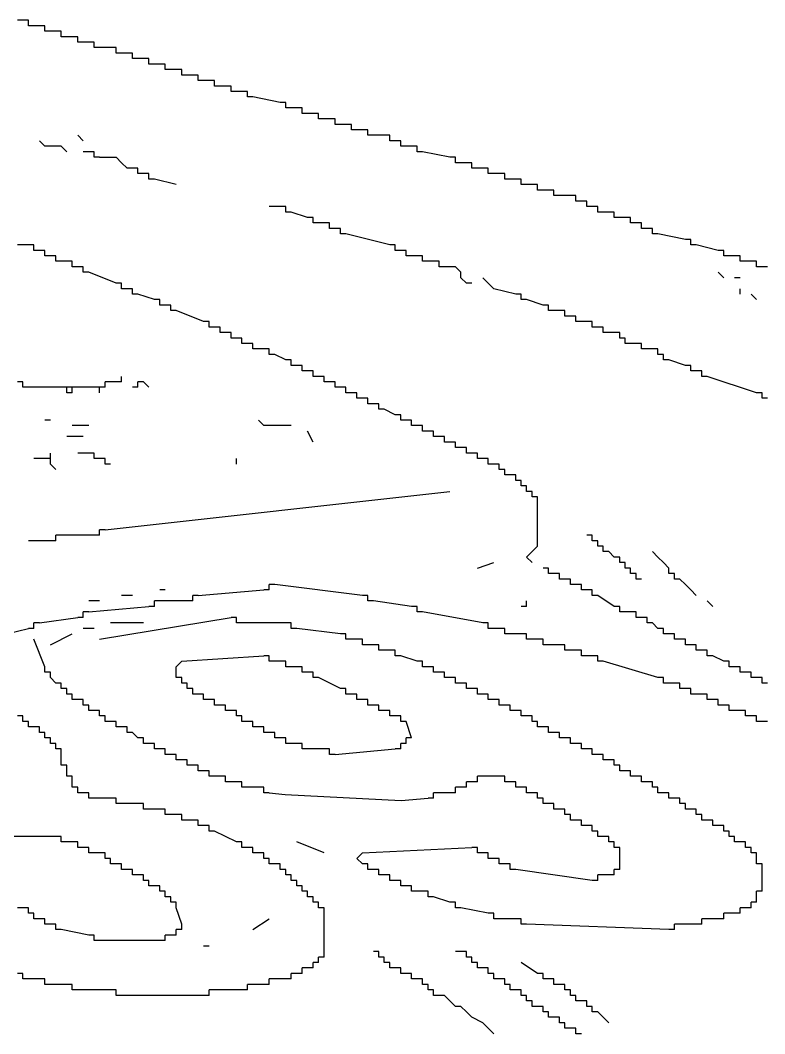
# Model space of a CAD drawing. Extents: x 0.03 to 8.61, y 0.04 to 5.34.
# Drawn here: x 5.547 to 6.5, y 2.653 to 3.948 of the extents above; entities that cross this region are included whole.
import ezdxf

# ---------------------------------------------------------------- set-up
doc = ezdxf.new("R2010")
doc.units = 0

msp = doc.modelspace()

# ---------------------------------------------------------------- linework, layer by layer
at = {"color": 7, "linetype": 'CONTINUOUS'}
for p, q in [((5.551, 3.948), (5.544, 3.948)), ((5.558, 3.948), (5.551, 3.948)), ((5.558, 3.941), (5.558, 3.948)), ((5.565, 3.941), (5.558, 3.941)), ((5.572, 3.941), (5.565, 3.941)), ((5.579, 3.941), (5.572, 3.941)), ((5.579, 3.934), (5.579, 3.941)), ((5.586, 3.934), (5.579, 3.934)), ((5.593, 3.934), (5.586, 3.934)), ((5.6, 3.934), (5.593, 3.934)), ((5.6, 3.927), (5.6, 3.934)), ((5.607, 3.927), (5.6, 3.927)), ((5.614, 3.927), (5.607, 3.927)), ((5.621, 3.927), (5.614, 3.927)), ((5.621, 3.92), (5.621, 3.927)), ((5.628, 3.92), (5.621, 3.92)), ((5.635, 3.92), (5.628, 3.92)), ((5.642, 3.92), (5.635, 3.92)), ((5.642, 3.913), (5.642, 3.92)), ((5.649, 3.913), (5.642, 3.913)), ((5.663, 3.913), (5.649, 3.913)), ((5.67, 3.913), (5.663, 3.913)), ((5.67, 3.906), (5.67, 3.913)), ((5.677, 3.906), (5.67, 3.906)), ((5.684, 3.906), (5.677, 3.906)), ((5.691, 3.906), (5.684, 3.906)), ((5.691, 3.899), (5.691, 3.906)), ((5.698, 3.899), (5.691, 3.899)), ((5.705, 3.899), (5.698, 3.899)), ((5.712, 3.899), (5.705, 3.899)), ((5.712, 3.892), (5.712, 3.899)), ((5.719, 3.892), (5.712, 3.892)), ((5.726, 3.892), (5.719, 3.892)), ((5.733, 3.892), (5.726, 3.892)), ((5.733, 3.885), (5.733, 3.892)), ((5.74, 3.885), (5.733, 3.885)), ((5.747, 3.885), (5.74, 3.885)), ((5.754, 3.885), (5.747, 3.885)), ((5.754, 3.878), (5.754, 3.885)), ((5.761, 3.878), (5.754, 3.878)), ((5.768, 3.878), (5.761, 3.878)), ((5.775, 3.878), (5.768, 3.878)), ((5.782, 3.871), (5.775, 3.871)), ((5.789, 3.871), (5.782, 3.871)), ((5.796, 3.871), (5.789, 3.871)), ((5.796, 3.864), (5.796, 3.871)), ((5.803, 3.864), (5.796, 3.864)), ((5.81, 3.864), (5.803, 3.864)), ((5.817, 3.864), (5.81, 3.864)), ((5.824, 3.857), (5.817, 3.857)), ((5.831, 3.857), (5.824, 3.857)), ((5.838, 3.857), (5.831, 3.857)), ((5.845, 3.85), (5.838, 3.85)), ((5.88, 3.843), (5.845, 3.85)), ((5.887, 3.843), (5.88, 3.843)), ((5.887, 3.836), (5.887, 3.843)), ((5.894, 3.836), (5.887, 3.836)), ((5.901, 3.836), (5.894, 3.836)), ((5.908, 3.836), (5.901, 3.836)), ((5.915, 3.829), (5.908, 3.829)), ((5.922, 3.829), (5.915, 3.829)), ((5.929, 3.829), (5.922, 3.829)), ((5.929, 3.822), (5.929, 3.829)), ((5.936, 3.822), (5.929, 3.822)), ((5.943, 3.822), (5.936, 3.822)), ((5.95, 3.822), (5.943, 3.822)), ((5.957, 3.815), (5.95, 3.815)), ((5.964, 3.815), (5.957, 3.815)), ((5.971, 3.815), (5.964, 3.815)), ((5.971, 3.808), (5.971, 3.815)), ((5.978, 3.808), (5.971, 3.808)), ((5.985, 3.808), (5.978, 3.808)), ((5.992, 3.808), (5.985, 3.808)), ((5.992, 3.801), (5.992, 3.808)), ((5.628, 3.794), (5.621, 3.801)), ((5.999, 3.801), (5.992, 3.801)), ((6.013, 3.801), (5.999, 3.801)), ((6.02, 3.801), (6.013, 3.801)), ((6.02, 3.794), (6.02, 3.801)), ((5.579, 3.787), (5.572, 3.794)), ((5.6, 3.787), (5.579, 3.787)), ((5.607, 3.78), (5.6, 3.787)), ((6.027, 3.794), (6.02, 3.794)), ((6.034, 3.794), (6.027, 3.794)), ((6.034, 3.787), (6.034, 3.794)), ((6.041, 3.787), (6.034, 3.787)), ((6.048, 3.787), (6.041, 3.787)), ((6.055, 3.787), (6.048, 3.787)), ((6.055, 3.78), (6.055, 3.787)), ((5.635, 3.78), (5.628, 3.78)), ((5.642, 3.78), (5.635, 3.78)), ((5.642, 3.773), (5.642, 3.78)), ((5.649, 3.773), (5.642, 3.773)), ((5.649, 3.773), (5.67, 3.773)), ((5.677, 3.766), (5.67, 3.773)), ((6.062, 3.78), (6.055, 3.78)), ((6.097, 3.773), (6.062, 3.78)), ((6.104, 3.773), (6.097, 3.773)), ((6.104, 3.766), (6.104, 3.773)), ((5.684, 3.759), (5.677, 3.766)), ((5.691, 3.759), (5.684, 3.759)), ((5.698, 3.759), (5.691, 3.759)), ((5.698, 3.752), (5.698, 3.759)), ((6.111, 3.766), (6.104, 3.766)), ((6.118, 3.766), (6.111, 3.766)), ((6.125, 3.766), (6.118, 3.766)), ((6.125, 3.759), (6.125, 3.766)), ((6.132, 3.759), (6.125, 3.759)), ((6.139, 3.759), (6.132, 3.759)), ((6.146, 3.759), (6.139, 3.759)), ((6.146, 3.752), (6.146, 3.759)), ((5.705, 3.752), (5.698, 3.752)), ((5.712, 3.752), (5.705, 3.752)), ((5.712, 3.745), (5.712, 3.752)), ((5.719, 3.745), (5.712, 3.745)), ((5.747, 3.738), (5.719, 3.745)), ((6.153, 3.752), (6.146, 3.752)), ((6.16, 3.752), (6.153, 3.752)), ((6.167, 3.752), (6.16, 3.752)), ((6.167, 3.745), (6.167, 3.752)), ((6.174, 3.745), (6.167, 3.745)), ((6.181, 3.745), (6.174, 3.745)), ((6.188, 3.745), (6.181, 3.745)), ((6.188, 3.738), (6.188, 3.745)), ((6.195, 3.738), (6.188, 3.738)), ((6.202, 3.738), (6.195, 3.738)), ((6.209, 3.738), (6.202, 3.738)), ((6.209, 3.731), (6.209, 3.738)), ((6.216, 3.731), (6.209, 3.731)), ((6.223, 3.731), (6.216, 3.731)), ((6.23, 3.731), (6.223, 3.731)), ((6.23, 3.724), (6.23, 3.731)), ((6.237, 3.724), (6.23, 3.724)), ((6.251, 3.724), (6.237, 3.724)), ((6.258, 3.724), (6.251, 3.724)), ((6.258, 3.717), (6.258, 3.724)), ((6.265, 3.717), (6.258, 3.717)), ((6.272, 3.717), (6.265, 3.717)), ((6.272, 3.71), (6.272, 3.717)), ((5.88, 3.71), (5.866, 3.71)), ((5.887, 3.71), (5.88, 3.71)), ((5.887, 3.703), (5.887, 3.71)), ((6.279, 3.71), (6.272, 3.71)), ((6.286, 3.71), (6.279, 3.71)), ((6.286, 3.703), (6.286, 3.71)), ((5.894, 3.703), (5.887, 3.703)), ((5.915, 3.696), (5.894, 3.703)), ((5.922, 3.696), (5.915, 3.696)), ((5.922, 3.689), (5.922, 3.696)), ((6.293, 3.703), (6.286, 3.703)), ((6.3, 3.703), (6.293, 3.703)), ((6.307, 3.703), (6.3, 3.703)), ((6.307, 3.696), (6.307, 3.703)), ((6.314, 3.696), (6.307, 3.696)), ((6.321, 3.696), (6.314, 3.696)), ((6.328, 3.696), (6.321, 3.696)), ((6.328, 3.689), (6.328, 3.696)), ((5.929, 3.689), (5.922, 3.689)), ((5.936, 3.689), (5.929, 3.689)), ((5.943, 3.689), (5.936, 3.689)), ((5.943, 3.682), (5.943, 3.689)), ((5.95, 3.682), (5.943, 3.682)), ((5.957, 3.682), (5.95, 3.682)), ((5.957, 3.675), (5.957, 3.682)), ((6.335, 3.689), (6.328, 3.689)), ((6.342, 3.689), (6.335, 3.689)), ((6.349, 3.682), (6.342, 3.682)), ((6.356, 3.682), (6.349, 3.682)), ((5.964, 3.675), (5.957, 3.675)), ((6.02, 3.661), (5.964, 3.675)), ((6.363, 3.675), (6.356, 3.675)), ((6.398, 3.668), (6.363, 3.675)), ((6.405, 3.668), (6.398, 3.668)), ((6.405, 3.661), (6.405, 3.668)), ((5.551, 3.661), (5.544, 3.661)), ((5.558, 3.661), (5.551, 3.661)), ((5.565, 3.661), (5.558, 3.661)), ((5.565, 3.654), (5.565, 3.661)), ((5.572, 3.654), (5.565, 3.654)), ((5.579, 3.654), (5.572, 3.654)), ((5.579, 3.647), (5.579, 3.654)), ((6.027, 3.661), (6.02, 3.661)), ((6.027, 3.654), (6.027, 3.661)), ((6.034, 3.654), (6.027, 3.654)), ((6.041, 3.654), (6.034, 3.654)), ((6.041, 3.647), (6.041, 3.654)), ((6.412, 3.661), (6.405, 3.661)), ((6.44, 3.654), (6.412, 3.661)), ((6.447, 3.654), (6.44, 3.654)), ((6.447, 3.647), (6.447, 3.654)), ((5.586, 3.647), (5.579, 3.647)), ((5.593, 3.647), (5.586, 3.647)), ((5.593, 3.64), (5.593, 3.647)), ((5.6, 3.64), (5.593, 3.64)), ((5.607, 3.64), (5.6, 3.64)), ((5.614, 3.64), (5.607, 3.64)), ((5.614, 3.633), (5.614, 3.64)), ((6.048, 3.647), (6.041, 3.647)), ((6.055, 3.647), (6.048, 3.647)), ((6.062, 3.647), (6.055, 3.647)), ((6.062, 3.64), (6.062, 3.647)), ((6.069, 3.64), (6.062, 3.64)), ((6.076, 3.64), (6.069, 3.64)), ((6.083, 3.64), (6.076, 3.64)), ((6.083, 3.633), (6.083, 3.64)), ((6.454, 3.647), (6.447, 3.647)), ((6.461, 3.647), (6.454, 3.647)), ((6.468, 3.647), (6.461, 3.647)), ((6.468, 3.64), (6.468, 3.647)), ((6.475, 3.64), (6.468, 3.64)), ((6.482, 3.64), (6.475, 3.64)), ((6.489, 3.64), (6.482, 3.64)), ((6.489, 3.633), (6.489, 3.64)), ((5.621, 3.633), (5.614, 3.633)), ((5.628, 3.633), (5.621, 3.633)), ((5.628, 3.626), (5.628, 3.633)), ((5.635, 3.626), (5.628, 3.626)), ((5.67, 3.612), (5.635, 3.626)), ((6.09, 3.633), (6.083, 3.633)), ((6.104, 3.633), (6.09, 3.633)), ((6.111, 3.626), (6.104, 3.633)), ((6.111, 3.619), (6.111, 3.626)), ((6.447, 3.619), (6.44, 3.626)), ((6.496, 3.633), (6.489, 3.633)), ((6.503, 3.633), (6.496, 3.633)), ((6.118, 3.612), (6.111, 3.619)), ((6.146, 3.612), (6.139, 3.619)), ((6.468, 3.619), (6.461, 3.619)), ((5.677, 3.612), (5.67, 3.612)), ((5.677, 3.605), (5.677, 3.612)), ((5.684, 3.605), (5.677, 3.605)), ((5.691, 3.605), (5.684, 3.605)), ((5.691, 3.598), (5.691, 3.605)), ((6.125, 3.612), (6.118, 3.612)), ((6.153, 3.605), (6.146, 3.612)), ((6.181, 3.598), (6.153, 3.605)), ((6.468, 3.598), (6.468, 3.605)), ((5.698, 3.598), (5.691, 3.598)), ((5.719, 3.591), (5.698, 3.598)), ((5.726, 3.591), (5.719, 3.591)), ((5.726, 3.584), (5.726, 3.591)), ((6.188, 3.598), (6.181, 3.598)), ((6.188, 3.591), (6.188, 3.598)), ((6.195, 3.591), (6.188, 3.591)), ((6.216, 3.584), (6.195, 3.591)), ((6.489, 3.591), (6.482, 3.598)), ((5.733, 3.584), (5.726, 3.584)), ((5.74, 3.584), (5.733, 3.584)), ((5.74, 3.577), (5.74, 3.584)), ((5.747, 3.577), (5.74, 3.577)), ((5.782, 3.563), (5.747, 3.577)), ((6.223, 3.584), (6.216, 3.584)), ((6.223, 3.577), (6.223, 3.584)), ((6.23, 3.577), (6.223, 3.577)), ((6.237, 3.577), (6.23, 3.577)), ((6.244, 3.577), (6.237, 3.577)), ((6.244, 3.57), (6.244, 3.577)), ((5.789, 3.563), (5.782, 3.563)), ((5.789, 3.556), (5.789, 3.563)), ((6.251, 3.57), (6.244, 3.57)), ((6.258, 3.57), (6.251, 3.57)), ((6.258, 3.563), (6.258, 3.57)), ((6.265, 3.563), (6.258, 3.563)), ((6.272, 3.563), (6.265, 3.563)), ((6.279, 3.563), (6.272, 3.563)), ((6.279, 3.556), (6.279, 3.563)), ((5.796, 3.556), (5.789, 3.556)), ((5.803, 3.556), (5.796, 3.556)), ((5.803, 3.549), (5.803, 3.556)), ((5.81, 3.549), (5.803, 3.549)), ((5.817, 3.549), (5.81, 3.549)), ((5.817, 3.542), (5.817, 3.549)), ((6.286, 3.556), (6.279, 3.556)), ((6.293, 3.556), (6.286, 3.556)), ((6.293, 3.549), (6.293, 3.556)), ((6.3, 3.549), (6.293, 3.549)), ((6.307, 3.549), (6.3, 3.549)), ((6.314, 3.549), (6.307, 3.549)), ((6.314, 3.542), (6.314, 3.549)), ((5.824, 3.542), (5.817, 3.542)), ((5.831, 3.542), (5.824, 3.542)), ((5.831, 3.535), (5.831, 3.542)), ((6.321, 3.542), (6.314, 3.542)), ((6.321, 3.535), (6.321, 3.542)), ((5.838, 3.535), (5.831, 3.535)), ((5.845, 3.535), (5.838, 3.535)), ((5.845, 3.528), (5.845, 3.535)), ((5.852, 3.528), (5.845, 3.528)), ((5.859, 3.528), (5.852, 3.528)), ((5.866, 3.528), (5.859, 3.528)), ((5.866, 3.521), (5.866, 3.528)), ((6.328, 3.535), (6.321, 3.535)), ((6.335, 3.535), (6.328, 3.535)), ((6.342, 3.535), (6.335, 3.535)), ((6.342, 3.528), (6.342, 3.535)), ((6.349, 3.528), (6.342, 3.528)), ((6.356, 3.528), (6.349, 3.528)), ((6.363, 3.528), (6.356, 3.528)), ((6.363, 3.521), (6.363, 3.528)), ((5.873, 3.521), (5.866, 3.521)), ((5.887, 3.514), (5.873, 3.521)), ((5.894, 3.514), (5.887, 3.514)), ((5.894, 3.507), (5.894, 3.514)), ((6.37, 3.521), (6.363, 3.521)), ((6.37, 3.514), (6.37, 3.521)), ((6.377, 3.514), (6.37, 3.514)), ((6.398, 3.507), (6.377, 3.514)), ((5.901, 3.507), (5.894, 3.507)), ((5.908, 3.507), (5.901, 3.507)), ((5.908, 3.5), (5.908, 3.507)), ((5.915, 3.5), (5.908, 3.5)), ((5.922, 3.5), (5.915, 3.5)), ((5.922, 3.493), (5.922, 3.5)), ((6.405, 3.507), (6.398, 3.507)), ((6.405, 3.5), (6.405, 3.507)), ((6.412, 3.5), (6.405, 3.5)), ((6.419, 3.5), (6.412, 3.5)), ((6.419, 3.493), (6.419, 3.5)), ((5.551, 3.486), (5.544, 3.486)), ((5.551, 3.479), (5.551, 3.486)), ((5.663, 3.486), (5.656, 3.486)), ((5.656, 3.479), (5.656, 3.486)), ((5.67, 3.486), (5.663, 3.486)), ((5.677, 3.486), (5.67, 3.486)), ((5.677, 3.486), (5.677, 3.493)), ((5.705, 3.486), (5.698, 3.486)), ((5.698, 3.479), (5.698, 3.486)), ((5.712, 3.479), (5.705, 3.486)), ((5.929, 3.493), (5.922, 3.493)), ((5.936, 3.493), (5.929, 3.493)), ((5.936, 3.486), (5.936, 3.493)), ((5.943, 3.486), (5.936, 3.486)), ((5.95, 3.486), (5.943, 3.486)), ((5.95, 3.479), (5.95, 3.486)), ((6.426, 3.493), (6.419, 3.493)), ((6.489, 3.472), (6.426, 3.493)), ((5.558, 3.479), (5.551, 3.479)), ((5.6, 3.479), (5.558, 3.479)), ((5.607, 3.479), (5.6, 3.479)), ((5.614, 3.479), (5.607, 3.479)), ((5.607, 3.472), (5.607, 3.479)), ((5.614, 3.472), (5.607, 3.472)), ((5.621, 3.479), (5.614, 3.479)), ((5.614, 3.472), (5.614, 3.479)), ((5.642, 3.479), (5.621, 3.479)), ((5.649, 3.479), (5.642, 3.479)), ((5.656, 3.479), (5.649, 3.479)), ((5.649, 3.472), (5.649, 3.479)), ((5.698, 3.479), (5.691, 3.479)), ((5.957, 3.479), (5.95, 3.479)), ((5.964, 3.479), (5.957, 3.479)), ((5.964, 3.472), (5.964, 3.479)), ((5.971, 3.472), (5.964, 3.472)), ((5.978, 3.472), (5.971, 3.472)), ((5.978, 3.465), (5.978, 3.472)), ((6.496, 3.472), (6.489, 3.472)), ((6.496, 3.465), (6.496, 3.472)), ((5.985, 3.465), (5.978, 3.465)), ((5.992, 3.465), (5.985, 3.465)), ((5.992, 3.458), (5.992, 3.465)), ((5.999, 3.458), (5.992, 3.458)), ((6.006, 3.458), (5.999, 3.458)), ((6.006, 3.451), (6.006, 3.458)), ((6.503, 3.465), (6.496, 3.465)), ((6.013, 3.451), (6.006, 3.451)), ((6.027, 3.444), (6.013, 3.451)), ((5.586, 3.437), (5.579, 3.437)), ((5.859, 3.43), (5.852, 3.437)), ((6.034, 3.444), (6.027, 3.444)), ((6.034, 3.437), (6.034, 3.444)), ((6.041, 3.437), (6.034, 3.437)), ((6.048, 3.437), (6.041, 3.437)), ((6.048, 3.43), (6.048, 3.437)), ((5.635, 3.43), (5.614, 3.43)), ((5.894, 3.43), (5.859, 3.43)), ((5.922, 3.409), (5.915, 3.423)), ((6.055, 3.43), (6.048, 3.43)), ((6.062, 3.43), (6.055, 3.43)), ((6.062, 3.423), (6.062, 3.43)), ((6.069, 3.423), (6.062, 3.423)), ((6.076, 3.423), (6.069, 3.423)), ((6.076, 3.416), (6.076, 3.423)), ((5.628, 3.416), (5.607, 3.416)), ((6.083, 3.416), (6.076, 3.416)), ((6.09, 3.416), (6.083, 3.416)), ((6.09, 3.409), (6.09, 3.416)), ((6.097, 3.409), (6.09, 3.409)), ((6.104, 3.409), (6.097, 3.409)), ((6.104, 3.402), (6.104, 3.409)), ((5.586, 3.388), (5.586, 3.395)), ((5.635, 3.395), (5.621, 3.395)), ((5.642, 3.395), (5.635, 3.395)), ((5.642, 3.388), (5.642, 3.395)), ((6.111, 3.402), (6.104, 3.402)), ((6.118, 3.402), (6.111, 3.402)), ((6.118, 3.395), (6.118, 3.402)), ((6.125, 3.395), (6.118, 3.395)), ((6.132, 3.395), (6.125, 3.395)), ((6.132, 3.388), (6.132, 3.395)), ((5.579, 3.388), (5.565, 3.388)), ((5.586, 3.388), (5.579, 3.388)), ((5.586, 3.381), (5.586, 3.388)), ((5.593, 3.374), (5.586, 3.381)), ((5.649, 3.388), (5.642, 3.388)), ((5.656, 3.388), (5.649, 3.388)), ((5.656, 3.381), (5.656, 3.388)), ((5.663, 3.381), (5.656, 3.381)), ((5.824, 3.381), (5.824, 3.388)), ((6.139, 3.388), (6.132, 3.388)), ((6.146, 3.388), (6.139, 3.388)), ((6.146, 3.381), (6.146, 3.388)), ((6.153, 3.381), (6.146, 3.381)), ((6.16, 3.381), (6.153, 3.381)), ((6.16, 3.374), (6.16, 3.381)), ((6.167, 3.374), (6.16, 3.374)), ((6.167, 3.367), (6.167, 3.374)), ((6.174, 3.367), (6.167, 3.367)), ((6.181, 3.367), (6.174, 3.367)), ((6.181, 3.36), (6.181, 3.367)), ((6.188, 3.353), (6.188, 3.36)), ((5.656, 3.297), (6.097, 3.346)), ((6.202, 3.346), (6.195, 3.346)), ((6.209, 3.276), (6.209, 3.332)), ((5.6, 3.29), (5.593, 3.29)), ((5.593, 3.283), (5.593, 3.29)), ((5.642, 3.29), (5.6, 3.29)), ((5.649, 3.29), (5.642, 3.29)), ((5.656, 3.297), (5.649, 3.297)), ((5.649, 3.29), (5.649, 3.297)), ((6.279, 3.29), (6.272, 3.29)), ((6.279, 3.283), (6.279, 3.29)), ((5.586, 3.283), (5.558, 3.283)), ((5.593, 3.283), (5.586, 3.283)), ((6.286, 3.283), (6.279, 3.283)), ((6.286, 3.276), (6.286, 3.283)), ((6.195, 3.262), (6.202, 3.269)), ((6.293, 3.276), (6.286, 3.276)), ((6.293, 3.269), (6.293, 3.276)), ((6.3, 3.269), (6.293, 3.269)), ((6.307, 3.262), (6.3, 3.269)), ((6.363, 3.262), (6.356, 3.269)), ((6.132, 3.248), (6.153, 3.255)), ((6.314, 3.262), (6.307, 3.262)), ((6.314, 3.255), (6.314, 3.262)), ((6.321, 3.255), (6.314, 3.255)), ((6.321, 3.248), (6.321, 3.255)), ((6.37, 3.255), (6.363, 3.262)), ((6.377, 3.248), (6.37, 3.255)), ((6.223, 3.248), (6.216, 3.248)), ((6.223, 3.241), (6.223, 3.248)), ((6.23, 3.241), (6.223, 3.241)), ((6.237, 3.241), (6.23, 3.241)), ((6.237, 3.234), (6.237, 3.241)), ((6.328, 3.248), (6.321, 3.248)), ((6.328, 3.241), (6.328, 3.248)), ((6.335, 3.241), (6.328, 3.241)), ((6.335, 3.234), (6.335, 3.241)), ((6.377, 3.241), (6.377, 3.248)), ((6.384, 3.241), (6.377, 3.241)), ((6.384, 3.234), (6.384, 3.241)), ((5.873, 3.227), (5.866, 3.227)), ((5.866, 3.22), (5.866, 3.227)), ((5.985, 3.213), (5.873, 3.227)), ((6.244, 3.234), (6.237, 3.234)), ((6.251, 3.234), (6.244, 3.234)), ((6.251, 3.227), (6.251, 3.234)), ((6.258, 3.227), (6.251, 3.227)), ((6.265, 3.227), (6.258, 3.227)), ((6.265, 3.22), (6.265, 3.227)), ((6.342, 3.234), (6.335, 3.234)), ((6.391, 3.234), (6.384, 3.234)), ((6.398, 3.227), (6.391, 3.234)), ((6.405, 3.22), (6.398, 3.227)), ((5.866, 3.22), (5.859, 3.22)), ((5.992, 3.213), (5.985, 3.213)), ((6.272, 3.22), (6.265, 3.22)), ((6.279, 3.22), (6.272, 3.22)), ((6.279, 3.213), (6.279, 3.22)), ((6.286, 3.213), (6.279, 3.213)), ((6.307, 3.199), (6.286, 3.213)), ((6.412, 3.213), (6.405, 3.22)), ((5.719, 3.199), (5.712, 3.199)), ((5.719, 3.199), (5.719, 3.206)), ((5.768, 3.206), (5.761, 3.206)), ((5.999, 3.206), (5.992, 3.206)), ((6.048, 3.199), (5.999, 3.206)), ((6.055, 3.199), (6.048, 3.199)), ((6.055, 3.192), (6.055, 3.199)), ((6.195, 3.199), (6.188, 3.199)), ((6.195, 3.199), (6.195, 3.206)), ((6.314, 3.199), (6.307, 3.199)), ((6.314, 3.192), (6.314, 3.199)), ((6.433, 3.199), (6.426, 3.206)), ((5.628, 3.185), (5.628, 3.192)), ((6.139, 3.178), (6.062, 3.192)), ((6.321, 3.192), (6.314, 3.192)), ((6.328, 3.192), (6.321, 3.192)), ((6.335, 3.192), (6.328, 3.192)), ((6.335, 3.185), (6.335, 3.192)), ((5.572, 3.178), (5.565, 3.178)), ((5.565, 3.171), (5.565, 3.178)), ((5.572, 3.178), (5.621, 3.185)), ((5.628, 3.185), (5.621, 3.185)), ((5.705, 3.178), (5.663, 3.178)), ((5.824, 3.185), (5.817, 3.185)), ((5.824, 3.178), (5.824, 3.185)), ((5.831, 3.178), (5.824, 3.178)), ((5.887, 3.178), (5.831, 3.178)), ((5.894, 3.178), (5.887, 3.178)), ((5.894, 3.171), (5.894, 3.178)), ((6.146, 3.178), (6.139, 3.178)), ((6.146, 3.171), (6.146, 3.178)), ((6.342, 3.185), (6.335, 3.185)), ((6.349, 3.185), (6.342, 3.185)), ((6.349, 3.178), (6.349, 3.185)), ((6.356, 3.178), (6.349, 3.178)), ((6.363, 3.171), (6.356, 3.178)), ((5.53, 3.164), (5.558, 3.171)), ((5.565, 3.171), (5.558, 3.171)), ((5.586, 3.15), (5.614, 3.164)), ((5.642, 3.171), (5.628, 3.171)), ((5.901, 3.171), (5.894, 3.171)), ((5.957, 3.164), (5.901, 3.171)), ((5.964, 3.164), (5.957, 3.164)), ((5.964, 3.157), (5.964, 3.164)), ((6.16, 3.171), (6.153, 3.171)), ((6.167, 3.171), (6.16, 3.171)), ((6.167, 3.164), (6.167, 3.171)), ((6.195, 3.164), (6.188, 3.164)), ((6.195, 3.157), (6.195, 3.164)), ((6.37, 3.171), (6.363, 3.171)), ((6.37, 3.164), (6.37, 3.171)), ((6.377, 3.164), (6.37, 3.164)), ((6.384, 3.164), (6.377, 3.164)), ((6.384, 3.157), (6.384, 3.164)), ((5.579, 3.122), (5.565, 3.157)), ((5.971, 3.157), (5.964, 3.157)), ((5.978, 3.157), (5.971, 3.157)), ((5.985, 3.157), (5.978, 3.157)), ((5.985, 3.15), (5.985, 3.157)), ((5.992, 3.15), (5.985, 3.15)), ((5.999, 3.15), (5.992, 3.15)), ((6.006, 3.15), (5.999, 3.15)), ((6.006, 3.143), (6.006, 3.15)), ((6.216, 3.157), (6.209, 3.157)), ((6.244, 3.15), (6.237, 3.15)), ((6.244, 3.143), (6.244, 3.15)), ((6.391, 3.157), (6.384, 3.157)), ((6.398, 3.157), (6.391, 3.157)), ((6.398, 3.15), (6.398, 3.157)), ((6.405, 3.15), (6.398, 3.15)), ((6.412, 3.15), (6.405, 3.15)), ((6.412, 3.143), (6.412, 3.15)), ((5.754, 3.129), (5.859, 3.136)), ((5.866, 3.136), (5.859, 3.136)), ((5.866, 3.129), (5.866, 3.136)), ((6.013, 3.143), (6.006, 3.143)), ((6.02, 3.143), (6.013, 3.143)), ((6.027, 3.143), (6.02, 3.143)), ((6.027, 3.136), (6.027, 3.143)), ((6.034, 3.136), (6.027, 3.136)), ((6.055, 3.129), (6.034, 3.136)), ((6.265, 3.143), (6.258, 3.143)), ((6.286, 3.136), (6.279, 3.136)), ((6.419, 3.143), (6.412, 3.143)), ((6.426, 3.143), (6.419, 3.143)), ((6.426, 3.136), (6.426, 3.143)), ((6.433, 3.136), (6.426, 3.136)), ((6.447, 3.129), (6.433, 3.136)), ((5.579, 3.115), (5.579, 3.122)), ((5.747, 3.122), (5.754, 3.129)), ((5.747, 3.115), (5.747, 3.122)), ((5.887, 3.129), (5.88, 3.129)), ((5.894, 3.122), (5.887, 3.122)), ((5.908, 3.122), (5.901, 3.122)), ((6.062, 3.129), (6.055, 3.129)), ((6.062, 3.122), (6.062, 3.129)), ((6.069, 3.122), (6.062, 3.122)), ((6.076, 3.122), (6.069, 3.122)), ((6.076, 3.115), (6.076, 3.122)), ((6.454, 3.129), (6.447, 3.129)), ((6.454, 3.122), (6.454, 3.129)), ((6.461, 3.122), (6.454, 3.122)), ((6.468, 3.122), (6.461, 3.122)), ((6.468, 3.115), (6.468, 3.122)), ((5.586, 3.115), (5.579, 3.115)), ((5.593, 3.101), (5.586, 3.108)), ((5.747, 3.108), (5.747, 3.115)), ((5.754, 3.101), (5.754, 3.108)), ((5.929, 3.108), (5.922, 3.108)), ((6.083, 3.115), (6.076, 3.115)), ((6.09, 3.115), (6.083, 3.115)), ((6.09, 3.108), (6.09, 3.115)), ((6.097, 3.108), (6.09, 3.108)), ((6.104, 3.108), (6.097, 3.108)), ((6.104, 3.101), (6.104, 3.108)), ((6.37, 3.108), (6.363, 3.108)), ((6.475, 3.115), (6.468, 3.115)), ((6.482, 3.115), (6.475, 3.115)), ((6.482, 3.108), (6.482, 3.115)), ((6.489, 3.108), (6.482, 3.108)), ((6.496, 3.108), (6.489, 3.108)), ((6.496, 3.101), (6.496, 3.108)), ((5.761, 3.101), (5.754, 3.101)), ((5.761, 3.094), (5.761, 3.101)), ((6.111, 3.101), (6.104, 3.101)), ((6.118, 3.101), (6.111, 3.101)), ((6.118, 3.094), (6.118, 3.101)), ((6.391, 3.101), (6.384, 3.101)), ((6.391, 3.094), (6.391, 3.101)), ((6.503, 3.101), (6.496, 3.101)), ((5.614, 3.087), (5.607, 3.087)), ((5.768, 3.094), (5.761, 3.094)), ((5.768, 3.087), (5.768, 3.094)), ((5.775, 3.087), (5.768, 3.087)), ((5.782, 3.087), (5.775, 3.087)), ((5.782, 3.08), (5.782, 3.087)), ((5.971, 3.087), (5.964, 3.087)), ((6.125, 3.094), (6.118, 3.094)), ((6.132, 3.094), (6.125, 3.094)), ((6.132, 3.087), (6.132, 3.094)), ((6.139, 3.087), (6.132, 3.087)), ((6.146, 3.087), (6.139, 3.087)), ((6.146, 3.08), (6.146, 3.087)), ((6.412, 3.087), (6.405, 3.087)), ((6.426, 3.087), (6.419, 3.087)), ((5.621, 3.08), (5.614, 3.08)), ((5.789, 3.08), (5.782, 3.08)), ((5.796, 3.08), (5.789, 3.08)), ((5.796, 3.073), (5.796, 3.08)), ((5.803, 3.073), (5.796, 3.073)), ((5.81, 3.073), (5.803, 3.073)), ((5.81, 3.066), (5.81, 3.073)), ((5.985, 3.08), (5.978, 3.08)), ((6.153, 3.08), (6.146, 3.08)), ((6.16, 3.08), (6.153, 3.08)), ((6.16, 3.073), (6.16, 3.08)), ((6.167, 3.073), (6.16, 3.073)), ((6.174, 3.073), (6.167, 3.073)), ((6.174, 3.066), (6.174, 3.073)), ((6.447, 3.073), (6.44, 3.073)), ((5.551, 3.059), (5.544, 3.059)), ((5.551, 3.052), (5.551, 3.059)), ((5.642, 3.066), (5.635, 3.066)), ((5.656, 3.059), (5.649, 3.059)), ((5.817, 3.066), (5.81, 3.066)), ((5.824, 3.066), (5.817, 3.066)), ((5.824, 3.059), (5.824, 3.066)), ((5.831, 3.059), (5.824, 3.059)), ((5.831, 3.052), (5.831, 3.059)), ((6.02, 3.066), (6.013, 3.066)), ((6.034, 3.059), (6.027, 3.059)), ((6.034, 3.052), (6.034, 3.059)), ((6.181, 3.066), (6.174, 3.066)), ((6.188, 3.066), (6.181, 3.066)), ((6.188, 3.059), (6.188, 3.066)), ((6.202, 3.059), (6.195, 3.059)), ((6.202, 3.052), (6.202, 3.059)), ((6.461, 3.066), (6.454, 3.066)), ((6.475, 3.066), (6.468, 3.066)), ((6.489, 3.059), (6.482, 3.059)), ((5.558, 3.052), (5.551, 3.052)), ((5.558, 3.045), (5.558, 3.052)), ((5.565, 3.045), (5.558, 3.045)), ((5.572, 3.045), (5.565, 3.045)), ((5.572, 3.038), (5.572, 3.045)), ((5.663, 3.052), (5.656, 3.052)), ((5.677, 3.045), (5.67, 3.045)), ((5.838, 3.052), (5.831, 3.052)), ((5.845, 3.052), (5.838, 3.052)), ((5.845, 3.045), (5.845, 3.052)), ((5.852, 3.045), (5.845, 3.045)), ((5.859, 3.045), (5.852, 3.045)), ((5.859, 3.038), (5.859, 3.045)), ((6.209, 3.052), (6.202, 3.052)), ((6.209, 3.045), (6.209, 3.052)), ((6.216, 3.045), (6.209, 3.045)), ((6.223, 3.045), (6.216, 3.045)), ((6.223, 3.038), (6.223, 3.045)), ((6.503, 3.052), (6.496, 3.052)), ((5.579, 3.038), (5.572, 3.038)), ((5.579, 3.031), (5.579, 3.038)), ((5.586, 3.031), (5.579, 3.031)), ((5.586, 3.024), (5.586, 3.031)), ((5.691, 3.038), (5.684, 3.038)), ((5.866, 3.038), (5.859, 3.038)), ((5.873, 3.038), (5.866, 3.038)), ((5.873, 3.031), (5.873, 3.038)), ((5.88, 3.031), (5.873, 3.031)), ((5.887, 3.031), (5.88, 3.031)), ((5.887, 3.024), (5.887, 3.031)), ((6.048, 3.031), (6.041, 3.031)), ((6.041, 3.024), (6.041, 3.031)), ((6.23, 3.038), (6.223, 3.038)), ((6.237, 3.038), (6.23, 3.038)), ((6.237, 3.031), (6.237, 3.038)), ((6.244, 3.031), (6.237, 3.031)), ((6.251, 3.031), (6.244, 3.031)), ((6.251, 3.024), (6.251, 3.031)), ((5.593, 3.017), (5.593, 3.024)), ((5.712, 3.024), (5.705, 3.024)), ((5.894, 3.024), (5.887, 3.024)), ((5.901, 3.024), (5.894, 3.024)), ((5.908, 3.024), (5.901, 3.024)), ((5.908, 3.017), (5.908, 3.024)), ((6.041, 3.024), (6.034, 3.024)), ((6.034, 3.017), (6.034, 3.024)), ((6.258, 3.024), (6.251, 3.024)), ((6.265, 3.024), (6.258, 3.024)), ((6.265, 3.017), (6.265, 3.024)), ((5.6, 3.017), (5.593, 3.017)), ((5.6, 3.01), (5.6, 3.017)), ((5.6, 3.003), (5.6, 3.01)), ((5.726, 3.017), (5.719, 3.017)), ((5.74, 3.01), (5.733, 3.01)), ((5.915, 3.017), (5.908, 3.017)), ((5.936, 3.017), (5.915, 3.017)), ((5.943, 3.017), (5.936, 3.017)), ((5.943, 3.01), (5.943, 3.017)), ((5.95, 3.01), (5.943, 3.01)), ((5.95, 3.01), (6.027, 3.017)), ((6.034, 3.017), (6.027, 3.017)), ((6.272, 3.017), (6.265, 3.017)), ((6.279, 3.017), (6.272, 3.017)), ((6.279, 3.01), (6.279, 3.017)), ((6.286, 3.01), (6.279, 3.01)), ((6.293, 3.01), (6.286, 3.01)), ((6.293, 3.003), (6.293, 3.01)), ((5.607, 2.989), (5.607, 2.996)), ((5.754, 3.003), (5.747, 3.003)), ((5.768, 2.996), (5.761, 2.996)), ((6.3, 3.003), (6.293, 3.003)), ((6.307, 3.003), (6.3, 3.003)), ((6.307, 2.996), (6.307, 3.003)), ((6.314, 2.996), (6.307, 2.996)), ((6.314, 2.989), (6.314, 2.996)), ((5.607, 2.982), (5.607, 2.989)), ((5.614, 2.975), (5.614, 2.982)), ((5.782, 2.989), (5.775, 2.989)), ((5.796, 2.982), (5.789, 2.982)), ((5.81, 2.982), (5.803, 2.982)), ((5.81, 2.975), (5.81, 2.982)), ((6.16, 2.982), (6.139, 2.982)), ((6.321, 2.989), (6.314, 2.989)), ((6.328, 2.989), (6.321, 2.989)), ((6.328, 2.982), (6.328, 2.989)), ((6.335, 2.982), (6.328, 2.982)), ((6.342, 2.982), (6.335, 2.982)), ((6.342, 2.975), (6.342, 2.982)), ((5.614, 2.968), (5.614, 2.975)), ((5.621, 2.961), (5.621, 2.968)), ((5.831, 2.975), (5.824, 2.975)), ((5.831, 2.968), (5.831, 2.975)), ((5.852, 2.968), (5.838, 2.968)), ((5.859, 2.961), (5.859, 2.968)), ((6.111, 2.968), (6.104, 2.968)), ((6.104, 2.961), (6.104, 2.968)), ((6.125, 2.975), (6.118, 2.975)), ((6.118, 2.968), (6.118, 2.975)), ((6.174, 2.975), (6.167, 2.975)), ((6.188, 2.968), (6.181, 2.968)), ((6.349, 2.975), (6.342, 2.975)), ((6.356, 2.975), (6.349, 2.975)), ((6.356, 2.968), (6.356, 2.975)), ((6.363, 2.968), (6.356, 2.968)), ((6.363, 2.961), (6.363, 2.968)), ((5.628, 2.961), (5.621, 2.961)), ((5.635, 2.961), (5.628, 2.961)), ((5.635, 2.954), (5.635, 2.961)), ((5.642, 2.954), (5.635, 2.954)), ((5.663, 2.954), (5.642, 2.954)), ((5.67, 2.954), (5.663, 2.954)), ((5.67, 2.947), (5.67, 2.954)), ((5.866, 2.961), (5.8864, 2.9585)), ((5.8864, 2.9585), (6.0345, 2.9512)), ((6.0345, 2.9512), (6.069, 2.954)), ((6.076, 2.954), (6.069, 2.954)), ((6.097, 2.961), (6.083, 2.961)), ((6.104, 2.961), (6.097, 2.961)), ((6.209, 2.961), (6.202, 2.961)), ((6.209, 2.954), (6.209, 2.961)), ((6.37, 2.961), (6.363, 2.961)), ((6.377, 2.961), (6.37, 2.961)), ((6.377, 2.954), (6.377, 2.961)), ((6.384, 2.954), (6.377, 2.954)), ((6.391, 2.954), (6.384, 2.954)), ((6.391, 2.947), (6.391, 2.954)), ((5.677, 2.947), (5.67, 2.947)), ((5.698, 2.947), (5.677, 2.947)), ((5.705, 2.947), (5.698, 2.947)), ((5.705, 2.94), (5.705, 2.947)), ((5.712, 2.94), (5.705, 2.94)), ((5.726, 2.94), (5.712, 2.94)), ((5.733, 2.94), (5.726, 2.94)), ((5.733, 2.933), (5.733, 2.94)), ((6.223, 2.947), (6.216, 2.947)), ((6.244, 2.94), (6.237, 2.94)), ((6.244, 2.933), (6.244, 2.94)), ((6.398, 2.947), (6.391, 2.947)), ((6.398, 2.94), (6.398, 2.947)), ((6.405, 2.94), (6.398, 2.94)), ((6.412, 2.94), (6.405, 2.94)), ((6.412, 2.933), (6.412, 2.94)), ((5.74, 2.933), (5.733, 2.933)), ((5.747, 2.933), (5.74, 2.933)), ((5.754, 2.933), (5.747, 2.933)), ((5.754, 2.926), (5.754, 2.933)), ((6.419, 2.933), (6.412, 2.933)), ((6.419, 2.926), (6.419, 2.933)), ((5.761, 2.926), (5.754, 2.926)), ((5.768, 2.926), (5.761, 2.926)), ((5.775, 2.926), (5.768, 2.926)), ((5.775, 2.919), (5.775, 2.926)), ((5.782, 2.919), (5.775, 2.919)), ((5.789, 2.919), (5.782, 2.919)), ((5.789, 2.912), (5.789, 2.919)), ((6.258, 2.926), (6.251, 2.926)), ((6.279, 2.919), (6.272, 2.919)), ((6.279, 2.912), (6.279, 2.919)), ((6.426, 2.926), (6.419, 2.926)), ((6.433, 2.926), (6.426, 2.926)), ((6.433, 2.919), (6.433, 2.926)), ((6.44, 2.919), (6.433, 2.919)), ((6.447, 2.919), (6.44, 2.919)), ((6.447, 2.912), (6.447, 2.919)), ((5.593, 2.905), (5.488, 2.905)), ((5.6, 2.905), (5.593, 2.905)), ((5.6, 2.898), (5.6, 2.905)), ((5.796, 2.912), (5.789, 2.912)), ((5.824, 2.898), (5.796, 2.912)), ((6.293, 2.905), (6.286, 2.905)), ((6.3, 2.905), (6.293, 2.905)), ((6.3, 2.898), (6.3, 2.905)), ((6.454, 2.912), (6.447, 2.912)), ((6.454, 2.905), (6.454, 2.912)), ((6.461, 2.905), (6.454, 2.905)), ((5.621, 2.898), (5.614, 2.898)), ((5.621, 2.891), (5.621, 2.898)), ((5.635, 2.891), (5.628, 2.891)), ((5.831, 2.898), (5.824, 2.898)), ((5.831, 2.891), (5.831, 2.898)), ((5.838, 2.891), (5.831, 2.891)), ((5.845, 2.891), (5.838, 2.891)), ((5.845, 2.884), (5.845, 2.891)), ((5.936, 2.884), (5.901, 2.898)), ((5.985, 2.884), (6.125, 2.891)), ((6.132, 2.891), (6.125, 2.891)), ((6.132, 2.884), (6.132, 2.891)), ((6.314, 2.891), (6.307, 2.891)), ((6.468, 2.898), (6.461, 2.898)), ((6.475, 2.898), (6.468, 2.898)), ((6.475, 2.891), (6.475, 2.898)), ((6.482, 2.891), (6.475, 2.891)), ((6.482, 2.884), (6.482, 2.891)), ((5.642, 2.884), (5.635, 2.884)), ((5.656, 2.884), (5.649, 2.884)), ((5.656, 2.877), (5.656, 2.884)), ((5.852, 2.884), (5.845, 2.884)), ((5.859, 2.884), (5.852, 2.884)), ((5.859, 2.877), (5.859, 2.884)), ((5.866, 2.877), (5.859, 2.877)), ((5.866, 2.87), (5.866, 2.877)), ((5.978, 2.877), (5.985, 2.884)), ((5.985, 2.87), (5.978, 2.877)), ((6.139, 2.884), (6.132, 2.884)), ((6.146, 2.884), (6.139, 2.884)), ((6.146, 2.877), (6.146, 2.884)), ((6.153, 2.877), (6.146, 2.877)), ((6.16, 2.877), (6.153, 2.877)), ((6.16, 2.87), (6.16, 2.877)), ((6.314, 2.863), (6.314, 2.884)), ((6.489, 2.884), (6.482, 2.884)), ((6.489, 2.877), (6.489, 2.884)), ((6.489, 2.87), (6.489, 2.877)), ((5.67, 2.87), (5.663, 2.87)), ((5.684, 2.863), (5.677, 2.863)), ((5.873, 2.87), (5.866, 2.87)), ((5.88, 2.87), (5.873, 2.87)), ((5.88, 2.863), (5.88, 2.87)), ((5.887, 2.863), (5.88, 2.863)), ((5.887, 2.856), (5.887, 2.863)), ((5.992, 2.87), (5.985, 2.87)), ((5.999, 2.863), (5.992, 2.863)), ((6.167, 2.87), (6.16, 2.87)), ((6.174, 2.87), (6.167, 2.87)), ((6.174, 2.863), (6.174, 2.87)), ((6.279, 2.849), (6.181, 2.863)), ((6.314, 2.863), (6.307, 2.863)), ((6.307, 2.856), (6.307, 2.863)), ((6.496, 2.87), (6.489, 2.87)), ((5.698, 2.856), (5.691, 2.856)), ((5.705, 2.856), (5.698, 2.856)), ((5.705, 2.849), (5.705, 2.856)), ((5.894, 2.856), (5.887, 2.856)), ((5.894, 2.849), (5.894, 2.856)), ((5.901, 2.849), (5.894, 2.849)), ((6.013, 2.856), (6.006, 2.856)), ((6.027, 2.849), (6.02, 2.849)), ((6.286, 2.849), (6.279, 2.849)), ((6.293, 2.856), (6.286, 2.856)), ((6.286, 2.849), (6.286, 2.856)), ((6.3, 2.856), (6.293, 2.856)), ((6.307, 2.856), (6.3, 2.856)), ((5.719, 2.842), (5.712, 2.842)), ((5.726, 2.835), (5.726, 2.842)), ((5.908, 2.842), (5.901, 2.842)), ((5.908, 2.835), (5.908, 2.842)), ((6.041, 2.842), (6.034, 2.842)), ((6.496, 2.835), (6.496, 2.842)), ((5.915, 2.835), (5.908, 2.835)), ((5.915, 2.828), (5.915, 2.835)), ((5.922, 2.821), (5.922, 2.828)), ((6.055, 2.835), (6.048, 2.835)), ((6.069, 2.835), (6.062, 2.835)), ((6.069, 2.828), (6.069, 2.835)), ((6.097, 2.821), (6.076, 2.828)), ((6.489, 2.821), (6.489, 2.828)), ((5.558, 2.814), (5.551, 2.814)), ((5.558, 2.807), (5.558, 2.814)), ((5.747, 2.821), (5.74, 2.821)), ((5.754, 2.793), (5.747, 2.814)), ((5.929, 2.821), (5.922, 2.821)), ((5.929, 2.814), (5.929, 2.821)), ((5.936, 2.814), (5.929, 2.814)), ((5.936, 2.807), (5.936, 2.814)), ((6.104, 2.821), (6.097, 2.821)), ((6.475, 2.814), (6.468, 2.814)), ((6.489, 2.821), (6.482, 2.821)), ((5.565, 2.807), (5.558, 2.807)), ((5.565, 2.8), (5.565, 2.807)), ((5.572, 2.8), (5.565, 2.8)), ((5.579, 2.8), (5.572, 2.8)), ((5.579, 2.793), (5.579, 2.8)), ((5.845, 2.786), (5.866, 2.8)), ((5.936, 2.758), (5.936, 2.807)), ((6.153, 2.807), (6.146, 2.807)), ((6.153, 2.8), (6.153, 2.807)), ((6.181, 2.8), (6.16, 2.8)), ((6.188, 2.8), (6.181, 2.8)), ((6.188, 2.793), (6.188, 2.8)), ((6.419, 2.793), (6.419, 2.8)), ((6.447, 2.8), (6.447, 2.807)), ((5.586, 2.793), (5.579, 2.793)), ((5.593, 2.793), (5.586, 2.793)), ((5.593, 2.786), (5.593, 2.793)), ((5.6, 2.786), (5.593, 2.786)), ((5.635, 2.779), (5.6, 2.786)), ((5.754, 2.786), (5.747, 2.786)), ((5.747, 2.779), (5.747, 2.786)), ((5.754, 2.786), (5.754, 2.793)), ((6.377, 2.786), (6.195, 2.793)), ((6.384, 2.786), (6.377, 2.786)), ((6.391, 2.793), (6.384, 2.793)), ((6.384, 2.786), (6.384, 2.793)), ((6.412, 2.793), (6.391, 2.793)), ((6.419, 2.793), (6.412, 2.793)), ((5.642, 2.779), (5.635, 2.779)), ((5.642, 2.772), (5.642, 2.779)), ((5.649, 2.772), (5.642, 2.772)), ((5.726, 2.772), (5.649, 2.772)), ((5.733, 2.772), (5.726, 2.772)), ((5.74, 2.779), (5.733, 2.779)), ((5.733, 2.772), (5.733, 2.779)), ((5.747, 2.779), (5.74, 2.779)), ((5.936, 2.751), (5.929, 2.751)), ((5.929, 2.744), (5.929, 2.751)), ((5.936, 2.751), (5.936, 2.758)), ((6.006, 2.758), (5.999, 2.758)), ((6.006, 2.751), (6.006, 2.758)), ((6.013, 2.751), (6.006, 2.751)), ((6.013, 2.744), (6.013, 2.751)), ((6.111, 2.758), (6.104, 2.758)), ((6.118, 2.758), (6.111, 2.758)), ((6.118, 2.751), (6.118, 2.758)), ((6.125, 2.751), (6.118, 2.751)), ((6.125, 2.744), (6.125, 2.751)), ((6.02, 2.744), (6.013, 2.744)), ((6.02, 2.737), (6.02, 2.744)), ((6.027, 2.737), (6.02, 2.737)), ((6.034, 2.737), (6.027, 2.737)), ((6.034, 2.73), (6.034, 2.737)), ((6.132, 2.744), (6.125, 2.744)), ((6.132, 2.737), (6.132, 2.744)), ((6.139, 2.737), (6.132, 2.737)), ((6.146, 2.737), (6.139, 2.737)), ((6.146, 2.73), (6.146, 2.737)), ((6.209, 2.73), (6.188, 2.744)), ((5.551, 2.73), (5.544, 2.73)), ((5.551, 2.723), (5.551, 2.73)), ((5.572, 2.723), (5.558, 2.723)), ((5.579, 2.723), (5.572, 2.723)), ((5.579, 2.716), (5.579, 2.723)), ((5.873, 2.723), (5.866, 2.723)), ((5.866, 2.716), (5.866, 2.723)), ((5.894, 2.723), (5.887, 2.723)), ((5.894, 2.723), (5.894, 2.73)), ((6.041, 2.73), (6.034, 2.73)), ((6.048, 2.723), (6.048, 2.73)), ((6.055, 2.723), (6.048, 2.723)), ((6.062, 2.716), (6.062, 2.723)), ((6.153, 2.73), (6.146, 2.73)), ((6.153, 2.723), (6.153, 2.73)), ((6.16, 2.723), (6.153, 2.723)), ((6.167, 2.723), (6.16, 2.723)), ((6.167, 2.716), (6.167, 2.723)), ((6.216, 2.73), (6.209, 2.73)), ((6.216, 2.723), (6.216, 2.73)), ((6.223, 2.723), (6.216, 2.723)), ((6.23, 2.723), (6.223, 2.723)), ((6.23, 2.716), (6.23, 2.723)), ((5.614, 2.716), (5.607, 2.716)), ((5.614, 2.709), (5.614, 2.716)), ((5.67, 2.709), (5.663, 2.709)), ((5.67, 2.702), (5.67, 2.709)), ((5.796, 2.709), (5.789, 2.709)), ((5.789, 2.702), (5.789, 2.709)), ((5.831, 2.709), (5.796, 2.709)), ((5.838, 2.709), (5.831, 2.709)), ((5.838, 2.709), (5.838, 2.716)), ((5.866, 2.716), (5.859, 2.716)), ((6.069, 2.716), (6.062, 2.716)), ((6.069, 2.709), (6.069, 2.716)), ((6.076, 2.709), (6.069, 2.709)), ((6.076, 2.702), (6.076, 2.709)), ((6.174, 2.716), (6.167, 2.716)), ((6.174, 2.709), (6.174, 2.716)), ((6.181, 2.709), (6.174, 2.709)), ((6.188, 2.709), (6.181, 2.709)), ((6.188, 2.702), (6.188, 2.709)), ((6.237, 2.716), (6.23, 2.716)), ((6.244, 2.716), (6.237, 2.716)), ((6.244, 2.709), (6.244, 2.716)), ((6.251, 2.709), (6.244, 2.709)), ((6.251, 2.702), (6.251, 2.709)), ((5.782, 2.702), (5.677, 2.702)), ((5.789, 2.702), (5.782, 2.702)), ((6.083, 2.702), (6.076, 2.702)), ((6.104, 2.688), (6.097, 2.695)), ((6.195, 2.702), (6.188, 2.702)), ((6.195, 2.695), (6.195, 2.702)), ((6.202, 2.695), (6.195, 2.695)), ((6.202, 2.688), (6.202, 2.695)), ((6.258, 2.702), (6.251, 2.702)), ((6.258, 2.695), (6.258, 2.702)), ((6.265, 2.695), (6.258, 2.695)), ((6.272, 2.695), (6.265, 2.695)), ((6.272, 2.688), (6.272, 2.695)), ((6.125, 2.674), (6.118, 2.681)), ((6.209, 2.688), (6.202, 2.688)), ((6.216, 2.688), (6.209, 2.688)), ((6.216, 2.681), (6.216, 2.688)), ((6.223, 2.681), (6.216, 2.681)), ((6.223, 2.674), (6.223, 2.681)), ((6.279, 2.688), (6.272, 2.688)), ((6.279, 2.681), (6.279, 2.688)), ((6.286, 2.681), (6.279, 2.681)), ((6.3, 2.667), (6.286, 2.681)), ((6.139, 2.667), (6.125, 2.674)), ((6.23, 2.674), (6.223, 2.674)), ((6.237, 2.674), (6.23, 2.674)), ((6.237, 2.667), (6.237, 2.674)), ((6.153, 2.653), (6.146, 2.66)), ((6.244, 2.667), (6.237, 2.667)), ((6.244, 2.66), (6.244, 2.667)), ((6.251, 2.66), (6.244, 2.66)), ((6.258, 2.66), (6.251, 2.66)), ((6.258, 2.653), (6.258, 2.66)), ((6.265, 2.653), (6.258, 2.653))]:
    msp.add_line(p, q, dxfattribs=at)
at = {"color": 3, "linetype": 'CONTINUOUS'}
for p, q in [((5.775, 3.871), (5.775, 3.878)), ((5.817, 3.857), (5.817, 3.864)), ((5.838, 3.85), (5.838, 3.857)), ((5.908, 3.829), (5.908, 3.836)), ((5.95, 3.815), (5.95, 3.822)), ((6.342, 3.682), (6.342, 3.689)), ((6.356, 3.675), (6.356, 3.682)), ((5.691, 3.213), (5.677, 3.213)), ((5.733, 3.22), (5.726, 3.22)), ((5.768, 3.206), (5.768, 3.213)), ((5.775, 3.213), (5.859, 3.22)), ((5.649, 3.206), (5.635, 3.206)), ((5.635, 3.192), (5.712, 3.199)), ((5.726, 3.206), (5.719, 3.206)), ((5.761, 3.206), (5.726, 3.206)), ((5.635, 3.192), (5.628, 3.192)), ((5.6, 2.996), (5.6, 3.003)), ((5.607, 2.996), (5.6, 2.996)), ((5.614, 2.982), (5.607, 2.982)), ((6.496, 2.842), (6.496, 2.863)), ((6.496, 2.835), (6.489, 2.835)), ((6.489, 2.828), (6.489, 2.835)), ((6.468, 2.807), (6.468, 2.814)), ((6.482, 2.814), (6.475, 2.814)), ((6.482, 2.814), (6.482, 2.821)), ((6.426, 2.8), (6.419, 2.8)), ((6.44, 2.8), (6.426, 2.8)), ((6.447, 2.8), (6.44, 2.8)), ((6.454, 2.807), (6.447, 2.807)), ((6.461, 2.807), (6.454, 2.807)), ((6.468, 2.807), (6.461, 2.807)), ((5.915, 2.737), (5.908, 2.737)), ((5.908, 2.73), (5.908, 2.737)), ((5.922, 2.737), (5.915, 2.737)), ((5.929, 2.744), (5.922, 2.744)), ((5.922, 2.737), (5.922, 2.744)), ((5.887, 2.723), (5.873, 2.723)), ((5.901, 2.73), (5.894, 2.73)), ((5.908, 2.73), (5.901, 2.73)), ((6.048, 2.73), (6.041, 2.73)), ((6.062, 2.723), (6.055, 2.723)), ((5.845, 2.716), (5.838, 2.716)), ((5.859, 2.716), (5.845, 2.716)), ((6.09, 2.702), (6.083, 2.702)), ((6.097, 2.695), (6.09, 2.702)), ((6.111, 2.688), (6.104, 2.688)), ((6.118, 2.681), (6.111, 2.688)), ((6.146, 2.66), (6.139, 2.667))]:
    msp.add_line(p, q, dxfattribs=at)
at = {"color": 8, "linetype": 'CONTINUOUS'}
for p, q in [((6.188, 3.36), (6.181, 3.36)), ((6.195, 3.346), (6.195, 3.353)), ((6.209, 3.332), (6.209, 3.339)), ((5.775, 3.213), (5.768, 3.213)), ((6.174, 3.164), (6.167, 3.164)), ((6.223, 3.15), (6.216, 3.15)), ((6.251, 3.143), (6.244, 3.143)), ((6.272, 3.136), (6.265, 3.136)), ((6.293, 3.129), (6.286, 3.129)), ((5.586, 3.108), (5.586, 3.115)), ((5.754, 3.108), (5.747, 3.108)), ((5.915, 3.115), (5.908, 3.115)), ((5.6, 3.101), (5.593, 3.101)), ((6.377, 3.101), (6.37, 3.101)), ((5.607, 3.094), (5.6, 3.094)), ((5.607, 3.087), (5.607, 3.094)), ((5.614, 3.08), (5.614, 3.087)), ((6.398, 3.094), (6.391, 3.094)), ((5.635, 3.073), (5.628, 3.073)), ((5.635, 3.066), (5.635, 3.073)), ((5.999, 3.073), (5.992, 3.073)), ((6.433, 3.08), (6.426, 3.08)), ((5.656, 3.052), (5.656, 3.059)), ((6.013, 3.066), (6.006, 3.066)), ((6.027, 3.059), (6.02, 3.059)), ((6.468, 3.066), (6.461, 3.066)), ((6.482, 3.059), (6.475, 3.059)), ((6.048, 3.031), (6.041, 3.052)), ((6.496, 3.052), (6.489, 3.052)), ((5.698, 3.031), (5.691, 3.038)), ((5.705, 3.031), (5.698, 3.031)), ((5.705, 3.024), (5.705, 3.031)), ((5.803, 2.982), (5.796, 2.982)), ((5.621, 2.968), (5.614, 2.968)), ((5.817, 2.975), (5.81, 2.975)), ((6.202, 2.961), (6.195, 2.961)), ((6.237, 2.94), (6.23, 2.94)), ((6.272, 2.919), (6.265, 2.919)), ((6.286, 2.912), (6.279, 2.912)), ((5.628, 2.891), (5.621, 2.891)), ((6.314, 2.884), (6.314, 2.891)), ((5.992, 2.863), (5.992, 2.87)), ((5.74, 2.828), (5.733, 2.828)), ((5.74, 2.821), (5.74, 2.828)), ((5.747, 2.814), (5.747, 2.821)), ((6.111, 2.814), (6.104, 2.814))]:
    msp.add_line(p, q, dxfattribs=at)
at = {"color": 1, "linetype": 'CONTINUOUS'}
for p, q in [((6.195, 3.353), (6.188, 3.353)), ((6.202, 3.339), (6.202, 3.346)), ((6.209, 3.339), (6.202, 3.339)), ((6.202, 3.255), (6.195, 3.262)), ((6.195, 3.059), (6.188, 3.059)), ((6.181, 2.863), (6.174, 2.863)), ((6.496, 2.863), (6.496, 2.87)), ((5.901, 2.842), (5.901, 2.849)), ((5.922, 2.828), (5.915, 2.828)), ((5.551, 2.814), (5.544, 2.814))]:
    msp.add_line(p, q, dxfattribs=at)
at = {"color": 12, "linetype": 'CONTINUOUS'}
for p, q in [((6.202, 3.269), (6.209, 3.276)), ((6.062, 3.192), (6.055, 3.192)), ((5.649, 3.157), (5.817, 3.185)), ((6.153, 3.171), (6.146, 3.171)), ((6.188, 3.164), (6.174, 3.164)), ((6.202, 3.157), (6.195, 3.157)), ((6.209, 3.157), (6.202, 3.157)), ((6.216, 3.15), (6.216, 3.157)), ((6.237, 3.15), (6.223, 3.15)), ((6.258, 3.143), (6.251, 3.143)), ((6.265, 3.136), (6.265, 3.143)), ((6.279, 3.136), (6.272, 3.136)), ((6.286, 3.129), (6.286, 3.136)), ((5.873, 3.129), (5.866, 3.129)), ((5.88, 3.129), (5.873, 3.129)), ((5.887, 3.122), (5.887, 3.129)), ((5.901, 3.122), (5.894, 3.122)), ((5.908, 3.115), (5.908, 3.122)), ((6.363, 3.108), (6.293, 3.129)), ((5.922, 3.115), (5.915, 3.115)), ((5.922, 3.108), (5.922, 3.115)), ((5.957, 3.094), (5.929, 3.108)), ((6.37, 3.101), (6.37, 3.108)), ((5.6, 3.094), (5.6, 3.101)), ((6.384, 3.101), (6.377, 3.101)), ((5.964, 3.094), (5.957, 3.094)), ((5.964, 3.087), (5.964, 3.094)), ((5.978, 3.087), (5.971, 3.087)), ((5.978, 3.08), (5.978, 3.087)), ((6.405, 3.094), (6.398, 3.094)), ((6.405, 3.087), (6.405, 3.094)), ((6.419, 3.087), (6.412, 3.087)), ((6.426, 3.08), (6.426, 3.087)), ((5.628, 3.08), (5.621, 3.08)), ((5.628, 3.073), (5.628, 3.08)), ((5.992, 3.08), (5.985, 3.08)), ((5.992, 3.073), (5.992, 3.08)), ((6.006, 3.073), (5.999, 3.073)), ((6.006, 3.066), (6.006, 3.073)), ((6.44, 3.08), (6.433, 3.08)), ((6.44, 3.073), (6.44, 3.08)), ((6.454, 3.073), (6.447, 3.073)), ((6.454, 3.066), (6.454, 3.073)), ((5.649, 3.066), (5.642, 3.066)), ((5.649, 3.059), (5.649, 3.066)), ((6.02, 3.059), (6.02, 3.066)), ((6.475, 3.059), (6.475, 3.066)), ((6.489, 3.052), (6.489, 3.059)), ((5.67, 3.052), (5.663, 3.052)), ((5.67, 3.045), (5.67, 3.052)), ((5.684, 3.045), (5.677, 3.045)), ((5.684, 3.038), (5.684, 3.045)), ((6.041, 3.052), (6.034, 3.052)), ((5.719, 3.024), (5.712, 3.024)), ((5.719, 3.017), (5.719, 3.024)), ((5.733, 3.017), (5.726, 3.017)), ((5.733, 3.01), (5.733, 3.017)), ((5.747, 3.01), (5.74, 3.01)), ((5.747, 3.003), (5.747, 3.01)), ((5.761, 3.003), (5.754, 3.003)), ((5.761, 2.996), (5.761, 3.003)), ((5.775, 2.996), (5.768, 2.996)), ((5.775, 2.989), (5.775, 2.996)), ((5.789, 2.989), (5.782, 2.989)), ((5.789, 2.982), (5.789, 2.989)), ((6.167, 2.982), (6.16, 2.982)), ((6.167, 2.975), (6.167, 2.982)), ((5.824, 2.975), (5.817, 2.975)), ((5.838, 2.968), (5.831, 2.968)), ((6.181, 2.975), (6.174, 2.975)), ((6.181, 2.968), (6.181, 2.975)), ((6.195, 2.968), (6.188, 2.968)), ((6.195, 2.961), (6.195, 2.968)), ((5.866, 2.961), (5.859, 2.961)), ((6.216, 2.954), (6.209, 2.954)), ((6.216, 2.947), (6.216, 2.954)), ((6.23, 2.947), (6.223, 2.947)), ((6.23, 2.94), (6.23, 2.947)), ((6.251, 2.933), (6.244, 2.933)), ((6.251, 2.926), (6.251, 2.933)), ((6.265, 2.926), (6.258, 2.926)), ((6.265, 2.919), (6.265, 2.926)), ((6.286, 2.905), (6.286, 2.912)), ((5.607, 2.898), (5.6, 2.898)), ((5.614, 2.898), (5.607, 2.898)), ((5.635, 2.884), (5.635, 2.891)), ((6.307, 2.898), (6.3, 2.898)), ((6.307, 2.891), (6.307, 2.898)), ((5.649, 2.884), (5.642, 2.884)), ((5.663, 2.877), (5.656, 2.877)), ((5.663, 2.87), (5.663, 2.877)), ((5.677, 2.87), (5.67, 2.87)), ((5.677, 2.863), (5.677, 2.87)), ((5.691, 2.863), (5.684, 2.863)), ((5.691, 2.856), (5.691, 2.863)), ((6.006, 2.863), (5.999, 2.863)), ((6.006, 2.856), (6.006, 2.863)), ((5.712, 2.849), (5.705, 2.849)), ((5.712, 2.842), (5.712, 2.849)), ((6.02, 2.856), (6.013, 2.856)), ((6.02, 2.849), (6.02, 2.856)), ((6.034, 2.849), (6.027, 2.849)), ((6.034, 2.842), (6.034, 2.849)), ((5.726, 2.842), (5.719, 2.842)), ((6.048, 2.842), (6.041, 2.842)), ((6.048, 2.835), (6.048, 2.842)), ((5.733, 2.835), (5.726, 2.835)), ((5.733, 2.828), (5.733, 2.835)), ((6.062, 2.835), (6.055, 2.835)), ((6.076, 2.828), (6.069, 2.828)), ((6.104, 2.814), (6.104, 2.821)), ((6.146, 2.807), (6.111, 2.814)), ((6.16, 2.8), (6.153, 2.8)), ((6.195, 2.793), (6.188, 2.793)), ((5.558, 2.723), (5.551, 2.723)), ((5.586, 2.716), (5.579, 2.716)), ((5.607, 2.716), (5.586, 2.716)), ((5.621, 2.709), (5.614, 2.709)), ((5.663, 2.709), (5.621, 2.709)), ((5.677, 2.702), (5.67, 2.702))]:
    msp.add_line(p, q, dxfattribs=at)
at = {"color": 5, "linetype": 'CONTINUOUS'}
for p, q in [((5.992, 3.206), (5.992, 3.213)), ((5.593, 3.024), (5.586, 3.024)), ((6.139, 2.982), (6.132, 2.982)), ((6.132, 2.975), (6.132, 2.982)), ((5.859, 2.968), (5.852, 2.968)), ((6.118, 2.968), (6.111, 2.968)), ((6.132, 2.975), (6.125, 2.975)), ((6.083, 2.961), (6.076, 2.961)), ((6.076, 2.954), (6.076, 2.961)), ((6.461, 2.898), (6.461, 2.905)), ((5.789, 2.765), (5.782, 2.765))]:
    msp.add_line(p, q, dxfattribs=at)

doc.saveas('drawing.dxf')
